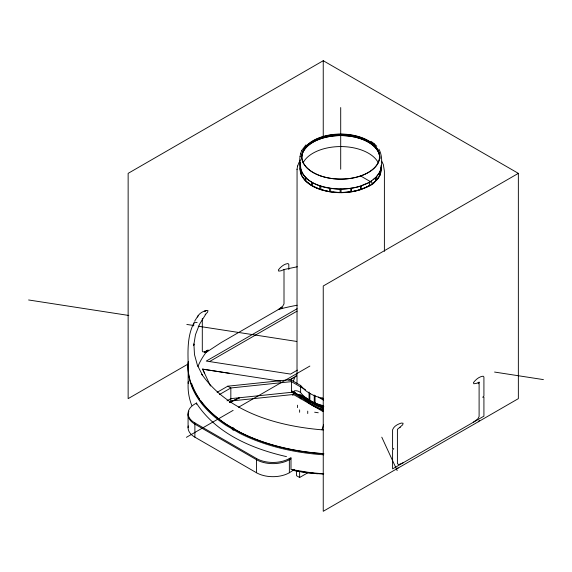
<?xml version="1.0" encoding="UTF-8"?>
<svg xmlns="http://www.w3.org/2000/svg" width="572" height="572" viewBox="0 0 572 572"><rect width="100%" height="100%" fill="white"/><g stroke="black" fill="none" stroke-linecap="round" stroke-linejoin="round"><path stroke-width="0.86" d="M314.243 395.052L314.243 402.81L323.223 407.993C323.001 412.126 318.397 407.543 316.366 406.671L291.334 392.034M315.058 395.502L315.058 403.167L323.502 408.036M293.772 392.063L293.937 391.191M297.011 383.312A43.708 25.239 0 0 1 297.011 381.724L297.061 169.176M297.533 166.323L298.777 162.934L300.765 159.702M300.543 165.537C297.747 176.684 308.544 185.221 317.846 188.624C331.495 193.708 346.875 193.98 360.746 189.604L360.746 186.05C339.06 193.329 294.859 188.696 300.064 156.614L300.1 156.385M300.543 153.675L301.694 150.572M297.011 169.484L297.583 166.023M300.064 156.614L300.579 153.446M300.064 164.915L300.543 161.976M300.636 163.049C298.605 182.947 325.511 188.789 340.705 189.125C353.074 188.696 366.495 186.172 375.84 177.449C377.019 184.913 366.294 186.608 361.404 189.411C358.63 183.498 368.983 184.663 371.586 180.652M300.093 168.99L300.636 166.602M381.138 166.659L379.98 171.722L375.918 177.384L373.001 179.579M381.317 165.859L381.288 165.301C381.917 170.949 380.323 176.848 376.04 180.781L376.04 177.22C379.136 174.081 381.524 169.82 381.288 165.301M293.879 391.591L294.609 390.762C297.261 390.39 300.336 391.698 301.759 393.972A43.708 25.239 0 0 0 320.856 405.005L323.502 405.662M322.015 429.786L323.58 424.789M197.118 322.572L195.202 322.286L193.937 322.965L193.465 325.933M193.937 322.965C187.48 335.392 187.788 349.656 188.152 363.27M197.49 317.11C198.82 313.442 202.645 311.561 206.149 310.432L207.965 310.596L207.586 312.183L205.148 314.657M194.609 321.242L198.298 315.322M301.794 150.379L305.977 144.866M205.756 314.257L199.506 324.288L195.474 334.692L193.736 345.309L193.901 343.936L194.48 354.583L197.369 365.1L202.517 375.325L201.766 374.267C228.786 412.898 278.635 426.326 323.316 429.944M478.113 383.769L479.107 382.175L476.262 383.419L473.816 383.762L473.444 382.611C475.804 379.536 479.107 376.598 483.111 376.176L483.919 377.019L483.919 395.996L482.718 397.283L483.919 397.183L483.919 416.151L392.592 468.883L392.592 449.907L393.793 448.62L392.592 448.72L392.592 429.751C393.922 426.083 397.754 424.202 401.258 423.073L403.074 423.237L402.695 424.824L397.404 429.343L397.404 463.728L398.82 464.593L403.196 462.755M478.328 421.75L479.315 420.434M206.149 310.432L205.184 311.533L204.526 311.054M197.905 366.502A146.818 84.763 0 0 1 205.963 352.531L208.094 350.114L205.269 352.273L204.526 351.787L202.946 351.902L202.302 351.086L202.302 318.461M297.097 305.255A146.818 84.763 0 0 0 282.396 308.401L278.207 309.631L282.589 306.406L284.005 303.918L284.005 269.534L297.276 266.774M473.316 422.272L477.699 419.047L479.107 416.559L479.107 382.175M351.465 188.267L351.465 191.827C362.333 189.797 374.174 185.6 379.879 175.418L379.879 171.865M205.963 352.531L221.25 342.521L281.996 307.443M188.281 425.94A23.238 13.413 0 0 0 194.888 437.18L256.499 472.751A23.238 13.413 0 0 0 289.361 472.751L294.587 469.355M323.502 409.33L295.338 393.2M300.722 396.06L299.606 394.787M518.354 173.359L323.244 286L323.244 511.289L518.354 398.641L518.354 173.359L323.244 60.711L128.142 173.359L128.142 398.641L188.36 363.878M204.304 352.302L208.094 350.114M286.493 456.62C252.559 448.898 217.174 434.077 197.097 404.189L196.525 403.038L194.888 403.982A23.238 13.413 0 0 0 194.888 422.951L194.888 437.18M217.103 392.342L227.749 386.193L290.533 379.636L300.615 385.457L304.554 389.711A43.708 25.239 0 0 0 316.137 396.396L323.502 398.67L321.964 397.783M219.412 394.566L230.831 387.973L291.463 381.638L305.519 389.754M297.397 370.12L290.526 374.088L206.278 361.061L297.118 308.73M186.386 437.344L233.14 410.353M238.51 407.25L309.86 366.059M194.888 422.951L256.499 458.522A23.238 13.413 0 0 0 289.361 458.522L290.991 457.579L290.991 469.44L307.407 472.193A152.624 88.117 0 0 0 323.745 473.766M290.991 458.765L289.361 459.709A23.238 13.413 0 0 1 256.499 459.709L194.888 424.138A23.238 13.413 0 0 1 188.874 411.182M296.546 470.377L296.546 475.718L299.628 477.491L307.915 472.715M209.359 361.654L297.118 311.104M227.005 400.85L230.831 398.641L293.436 392.106L298.984 395.216M288.738 380.301L296.353 376.026M289.854 379.965L295.159 376.998M229.479 402.452L239.668 397.719M229.429 402.438L239.582 397.726M284.005 269.534L281.159 270.77L278.714 271.121L278.335 269.97C280.695 266.895 283.998 263.957 288.002 263.528L288.817 264.378L288.817 269.555M206.378 351.022L204.526 351.787M279.93 308.558L282.096 307.922L281.774 307.185M301.887 397.611L299.714 394.716M400.25 427.298L399.635 427.727M396.467 468.447L398.183 468.018M230.831 401.015L293.436 394.473L323.13 411.618L323.13 410.038M292.449 470.313L308.043 472.922L323.559 474.116M317.331 473.773L299.013 471.414L292.399 470.034M318.239 412.769L314.664 412.212M28.6 299.971L128.814 315.472M186.829 324.446L193.865 325.532M198.262 326.219L296.768 341.455M494.58 372.057L543.4 379.608M229.608 373.344L202.681 369.154L280.802 381.252M323.223 409.166L323.616 409.266M313.721 402.559L317.846 404.425A40.662 23.473 0 0 0 323.773 406.356M321.886 409.859L323.416 410.746M360.703 176.012L372 182.54M318.304 397.14L323.473 400.121M310.203 400.536L300.615 394.823L300.772 398.713L299.978 397.647M300.893 395.102L309.874 400.286L309.874 393.386M310.095 400.471L313.813 402.616M295.445 393.136L291.284 390.733L300.772 396.339M227.749 386.193L230.831 387.973L230.831 402.695M370.963 141.32L374.074 143.629M374.217 143.758L376.805 146.282M300.157 397.683L301.051 398.87M381.646 161.168L383.312 164.464L384.391 171.064L384.391 251.33M378.929 149.17C383.19 156.978 381.688 166.681 380.044 174.996L380.044 171.436M202.681 369.183L210.46 385.993M290.533 379.636L291.463 381.638L291.463 392.299M292.564 394.68L292.978 395.574M381.781 437.18L397.168 470.584M202.681 369.154L204.461 373.03M369.455 182.246L369.455 185.807M350.729 188.36L350.729 191.92L341.076 192.657L341.076 189.096M340.705 107.55L340.705 169.205M340.104 189.082L340.104 192.635L330.645 191.92L330.645 188.36M329.579 188.181L329.579 191.742L320.885 189.661L320.885 186.1M323.244 60.711L323.244 136.401M319.855 185.75L319.855 189.311L312.441 186.022L312.441 182.468M311.576 181.968L311.576 185.521L305.884 181.238L305.884 177.685M309.052 392.034L309.052 399.692M307.729 411.132L307.729 413.535M305.276 177.091L305.276 180.652L301.68 175.625L301.68 172.072M301.365 171.457L301.365 175.011L300.121 169.555L300.093 165.437M300.615 385.457L300.615 392.449M299.628 409.881L299.628 412.283M299.628 471.271L299.628 477.491M297.461 405.205L297.461 407.607M293.436 392.106L293.436 394.473M289.361 458.522L289.361 472.751M256.499 458.522L256.499 472.751M196.525 403.038L196.525 404.225M188.152 364.457L188.152 383.426M188.081 414.65L188.081 427.692M310.653 403.103A39.211 22.637 0 0 1 308.837 401.758M308.272 401.287A39.211 22.637 0 0 1 305.77 398.841M303.053 162.891A39.211 22.637 0 0 1 340.705 146.568A39.211 22.637 0 0 1 378.357 162.891M301.573 156.757A39.211 22.637 0 0 1 301.801 155.341M302.188 153.94A39.211 22.637 0 0 1 304.247 149.843M304.719 149.192A39.211 22.637 0 0 1 353.989 136.88M354.754 137.044A39.211 22.637 0 0 1 378.971 153.239M379.222 153.94A39.211 22.637 0 0 1 379.894 158.894M301.694 157.414A39.025 22.53 0 0 1 301.987 155.291M302.366 153.897A39.025 22.53 0 0 1 344.988 135.721A39.025 22.53 0 0 1 379.715 158.83M318.704 406.284A37.759 21.8 0 0 1 310.017 401.265M321.493 409.259A40.662 23.473 0 0 1 302.445 396.518M380.602 172.036A40.197 23.209 0 0 1 380.216 173.48M378.571 176.991A40.197 23.209 0 0 1 376.583 179.672M374.031 182.182A40.197 23.209 0 0 1 371.6 184.048M368.868 185.764A40.197 23.209 0 0 1 363.413 188.352M359.073 189.847A40.197 23.209 0 0 1 352.86 191.327M349.606 191.834A40.197 23.209 0 0 1 342.95 192.378M338.738 192.385A40.197 23.209 0 0 1 332.897 191.97M328.013 191.227A40.197 23.209 0 0 1 322.579 189.918M318.225 188.445A40.197 23.209 0 0 1 313.106 186.079M311.668 185.257A40.197 23.209 0 0 1 306.177 181.088M303.868 178.493A40.197 23.209 0 0 1 302.931 177.141M301.801 175.053A40.197 23.209 0 0 1 301.244 173.631M301.022 172.916A40.197 23.209 0 0 1 300.7 171.471M300.529 170.013A40.197 23.209 0 0 1 300.522 168.554M323.716 406.313A40.805 23.559 0 0 1 317.767 404.375M293.429 381.045A48.069 27.749 0 0 1 294.544 378.335M295.688 376.347A48.069 27.749 0 0 1 296.589 375.053M323.745 453.61A152.624 88.117 0 0 1 239.768 432.139L226.219 424.31A152.624 88.117 0 0 1 188.274 361.568M323.745 454.797A152.624 88.117 0 0 1 239.768 433.319L226.219 425.497A152.624 88.117 0 0 1 188.274 362.755M191.756 405.419A152.624 88.117 0 0 1 188.274 381.724M323.823 453.789A151.902 87.702 0 0 1 200.55 400.443M199.585 399.084A151.902 87.702 0 0 1 192.764 386.529M192.464 385.764A151.902 87.702 0 0 1 191.563 383.276M320.256 175.761A38.803 22.401 0 0 0 379.486 157.422A38.803 22.401 0 0 0 322.365 136.98A38.803 22.401 0 0 0 320.256 175.761M320.141 175.726A39.025 22.53 0 0 0 379.715 157.286A39.025 22.53 0 0 0 322.265 136.722A39.025 22.53 0 0 0 320.141 175.726M231.967 428.221A1.451 0.837 60 0 0 233.505 430.137A1.451 0.837 60 0 0 233.505 428.085A1.451 0.837 60 0 0 231.967 428.221"/></g></svg>
